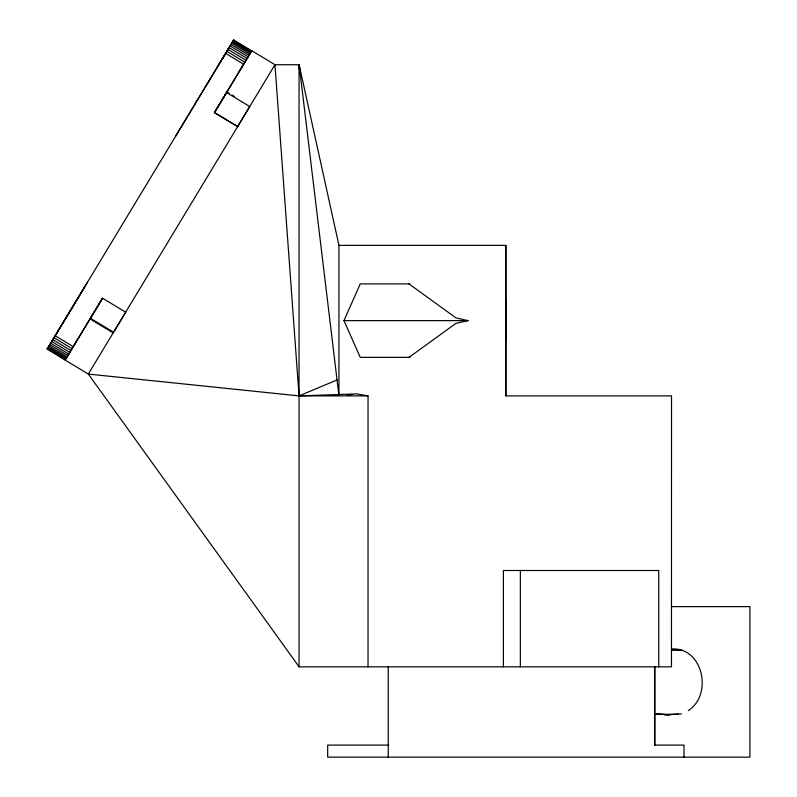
<?xml version="1.0" encoding="UTF-8"?>
<svg xmlns="http://www.w3.org/2000/svg" width="797" height="797" viewBox="0 0 797 797"><rect width="100%" height="100%" fill="white"/><g stroke="black" fill="none" stroke-linecap="round" stroke-linejoin="round"><path stroke-width="1.2" d="M505.876 302.013L505.876 301.356L505.876 307.004L505.806 301.356L505.806 339.891L505.876 303.946M409.797 357.355L360.244 357.355L343.975 320.623L360.244 283.901L409.797 283.901M251.533 51.267L251.832 50.739L275.035 64.736M52.722 339.871L52.383 340.458L85.438 285.724M73.962 345.43L77.508 339.552M224.874 54.535L224.724 54.883M242.916 65.414L239.489 71.082M87.521 282.168L47.073 349.186L233.8 39.85L225.611 53.299L243.653 64.188M175.569 136.227L228.5 48.577L221.835 59.655M208.684 81.364L210.876 77.727M216.774 67.944L221.446 60.193M226.557 92.552L249.75 106.549L237.645 126.593L214.433 112.596L251.782 50.739L214.513 112.596L237.725 126.593M90.28 318.501L102.524 298.208L125.727 312.205L113.612 332.259L90.41 318.262M338.954 394.645L338.954 245.366L299.134 64.736L274.965 64.736L88.308 374.072L299.124 666.84M224.415 55.292L225.063 54.326M206.533 85.03L208.117 82.42M222.154 59.147L223.728 56.527M214.453 112.596L226.727 92.253M68.851 354.017L67.934 355.542L49.803 344.653M224.585 95.919L226.159 93.309M408.991 357.355L455.924 323.383L468.018 320.623L455.924 317.873L408.991 283.901M688.299 710.565C713.086 694.745 703.014 646.985 671.682 648.977M47.153 349.056L65.185 360.075L102.514 298.208L65.135 360.075L88.328 374.072L299.054 395.89L337.041 379.96M347.303 394.973L352.075 394.445M664.678 714.999L681.535 713.873M274.965 64.736L299.054 395.89L356.847 393.927L368.035 395.89L368.035 666.84M655.811 714.451L678.217 714.182M338.954 245.366L505.886 245.366L505.886 395.89L671.512 395.89L671.472 666.84L299.054 666.84L299.044 64.736M343.975 320.623L468.038 320.623M299.054 395.89L368.035 395.89M671.363 606.627L749.927 606.627L749.927 757.15L327.687 757.15L327.687 745.105L388.826 745.105M671.741 649.904L681.535 649.904L671.632 649.744M669.56 714.999L656.349 713.484M233.641 39.98L251.762 50.869M233.411 40.378L251.453 51.267M233.013 41.026L251.055 51.915M232.475 41.922L250.517 52.811M231.797 43.048L249.84 53.937M230.991 44.383L249.033 55.272M230.074 45.897L248.116 56.786M229.058 47.581L247.1 58.47M227.962 49.394L246.004 60.283M226.806 51.317L244.848 62.196M226.976 91.934L229.088 93.199M232.256 95.112L234.358 96.387M89.981 318.88L113.184 332.877M55.182 335.736L73.224 346.625M53.987 337.719L72.029 348.608M52.831 339.642L70.873 350.531M51.735 341.455L69.777 352.344M50.719 343.138L68.761 354.017M48.996 345.988L67.048 356.877M48.318 347.113L66.37 358.002M47.78 348.01L65.822 358.899M59.147 355.701L61.269 356.986M47.392 348.658L65.434 359.547M299.433 69.688L299.134 64.736L338.815 394.664M299.134 64.736L299.612 69.688M683.985 757.15L683.985 745.105L654.576 745.105L654.576 666.84M658.74 666.84L658.75 570.503L503.395 570.503L503.395 666.84M654.895 666.84L654.895 745.105M520.351 570.503L520.351 666.84M505.796 245.366L505.816 395.89M388.249 666.84L388.249 757.15M205.546 86.674L205.208 87.242L205.546 86.674M223.588 97.563L223.25 98.131L223.588 97.563"/></g></svg>
